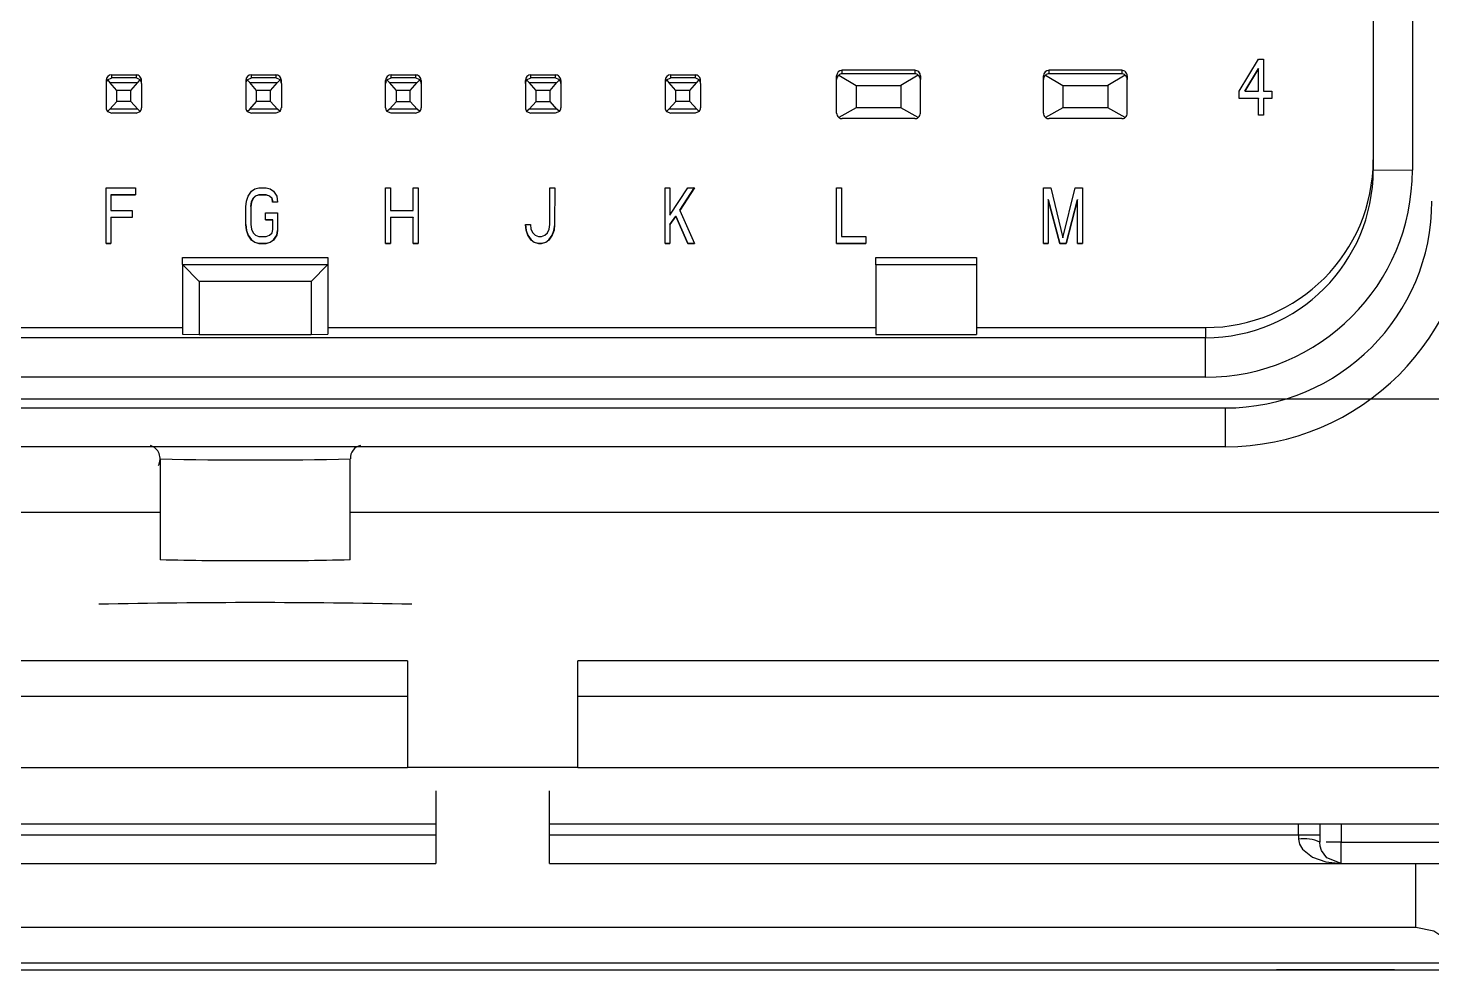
# Model space of a CAD drawing. Extents: x -3.1 to 16.8, y 0.7 to 10.7.
# Drawn here: x 12.65 to 13.639, y 8.37 to 9.033 of the extents above; entities that cross this region are included whole.
import ezdxf

# ---------------------------------------------------------------- set-up
doc = ezdxf.new("R2010")
doc.units = 0
doc.layers.get('0').update_dxf_attribs({"linetype": 'CONTINUOUS'})

msp = doc.modelspace()

# ---------------------------------------------------------------- linework, layer by layer
at = {"color": 7, "linetype": 'CONTINUOUS'}
for p, q in [((13.59722, 9.52356), (13.59722, 8.93303)), ((13.62478, 9.52332), (13.62478, 8.93279)), ((13.50274, 8.98846), (13.51652, 9.01107)), ((13.51652, 9.01107), (13.51996, 9.01107)), ((13.51996, 9.01107), (13.51996, 8.98846)), ((12.70573, 8.99643), (12.70874, 8.99794)), ((12.70874, 8.99794), (12.70874, 8.99995)), ((12.70874, 8.99995), (12.72587, 8.99995)), ((12.72587, 8.99794), (12.70874, 8.99794)), ((12.72587, 8.99995), (12.72587, 8.99794)), ((12.72888, 8.99643), (12.72587, 8.99794)), ((12.80415, 8.99643), (12.80717, 8.99794)), ((12.80717, 8.99794), (12.80717, 8.99995)), ((12.80717, 8.99995), (12.82429, 8.99995)), ((12.82429, 8.99794), (12.80717, 8.99794)), ((12.82429, 8.99995), (12.82429, 8.99794)), ((12.82731, 8.99643), (12.82429, 8.99794)), ((12.90258, 8.99643), (12.90559, 8.99794)), ((12.90559, 8.99794), (12.90559, 8.99995)), ((12.90559, 8.99995), (12.92272, 8.99995)), ((12.92272, 8.99794), (12.90559, 8.99794)), ((12.92272, 8.99995), (12.92272, 8.99794)), ((12.92573, 8.99643), (12.92272, 8.99794)), ((13.001, 8.99643), (13.00402, 8.99794)), ((13.00402, 8.99794), (13.00402, 8.99995)), ((13.00402, 8.99995), (13.02114, 8.99995)), ((13.02114, 8.99794), (13.00402, 8.99794)), ((13.02114, 8.99995), (13.02114, 8.99794)), ((13.02416, 8.99643), (13.02114, 8.99794)), ((13.09943, 8.99643), (13.10244, 8.99794)), ((13.10244, 8.99794), (13.10244, 8.99995)), ((13.10244, 8.99995), (13.11957, 8.99995)), ((13.11957, 8.99794), (13.10244, 8.99794)), ((13.11957, 8.99995), (13.11957, 8.99794)), ((13.12258, 8.99643), (13.11957, 8.99794)), ((13.21927, 8.99672), (13.21927, 8.99926)), ((13.22076, 8.99978), (13.23305, 8.99254)), ((13.22321, 9.00066), (13.22321, 9.0032)), ((13.27439, 9.0032), (13.22321, 9.0032)), ((13.27439, 9.00066), (13.22321, 9.00066)), ((13.27684, 8.99978), (13.26455, 8.99254)), ((13.27439, 9.0032), (13.27439, 9.00066)), ((13.27833, 8.99926), (13.27833, 8.99672)), ((13.36494, 8.99672), (13.36494, 8.99926)), ((13.36643, 8.99978), (13.37872, 8.99254)), ((13.36888, 9.00066), (13.36888, 9.0032)), ((13.42006, 9.0032), (13.36888, 9.0032)), ((13.42006, 9.00066), (13.36888, 9.00066)), ((13.42251, 8.99978), (13.41022, 8.99254)), ((13.42006, 9.0032), (13.42006, 9.00066)), ((13.424, 8.99926), (13.424, 8.99672)), ((13.50676, 8.98856), (13.51652, 9.00448)), ((13.51652, 9.00437), (13.50676, 8.98846)), ((13.51652, 9.00448), (13.51652, 9.00437)), ((13.51652, 8.98846), (13.51652, 9.00437)), ((12.7048, 8.99602), (12.7048, 8.99392)), ((12.7048, 8.99392), (12.7048, 8.97679)), ((12.70573, 8.99643), (12.70752, 8.9947)), ((12.71238, 8.98905), (12.70752, 8.9947)), ((12.70752, 8.9947), (12.72708, 8.9947)), ((12.71238, 8.98125), (12.71238, 8.98905)), ((12.72222, 8.98905), (12.71238, 8.98905)), ((12.72222, 8.98905), (12.72708, 8.9947)), ((12.72222, 8.98125), (12.72222, 8.98905)), ((12.72708, 8.9947), (12.72888, 8.99643)), ((12.7298, 8.99392), (12.7298, 8.99602)), ((12.7298, 8.99392), (12.7298, 8.97679)), ((12.80323, 8.99602), (12.80323, 8.99392)), ((12.80323, 8.99392), (12.80323, 8.97679)), ((12.80415, 8.99643), (12.80595, 8.9947)), ((12.81081, 8.98905), (12.80595, 8.9947)), ((12.80595, 8.9947), (12.82551, 8.9947)), ((12.81081, 8.98125), (12.81081, 8.98905)), ((12.82065, 8.98905), (12.81081, 8.98905)), ((12.82065, 8.98905), (12.82551, 8.9947)), ((12.82065, 8.98125), (12.82065, 8.98905)), ((12.82551, 8.9947), (12.82731, 8.99643)), ((12.82823, 8.99392), (12.82823, 8.99602)), ((12.82823, 8.99392), (12.82823, 8.97679)), ((12.90165, 8.99392), (12.90165, 8.99602)), ((12.90165, 8.97679), (12.90165, 8.99392)), ((12.90437, 8.9947), (12.90258, 8.99643)), ((12.90923, 8.98905), (12.90437, 8.9947)), ((12.90437, 8.9947), (12.92393, 8.9947)), ((12.90923, 8.98125), (12.90923, 8.98905)), ((12.91907, 8.98905), (12.90923, 8.98905)), ((12.91907, 8.98905), (12.92393, 8.9947)), ((12.91907, 8.98125), (12.91907, 8.98905)), ((12.92393, 8.9947), (12.92573, 8.99643)), ((12.92665, 8.99602), (12.92665, 8.99392)), ((12.92665, 8.99392), (12.92665, 8.97679)), ((13.00008, 8.99392), (13.00008, 8.99602)), ((13.00008, 8.99392), (13.00008, 8.97679)), ((13.0028, 8.9947), (13.001, 8.99643)), ((13.00766, 8.98905), (13.0028, 8.9947)), ((13.0028, 8.9947), (13.02236, 8.9947)), ((13.00766, 8.98125), (13.00766, 8.98905)), ((13.0175, 8.98905), (13.00766, 8.98905)), ((13.0175, 8.98905), (13.02236, 8.9947)), ((13.0175, 8.98125), (13.0175, 8.98905)), ((13.02236, 8.9947), (13.02416, 8.99643)), ((13.02508, 8.99602), (13.02508, 8.99392)), ((13.02508, 8.99392), (13.02508, 8.97679)), ((13.0985, 8.99602), (13.0985, 8.99392)), ((13.0985, 8.99392), (13.0985, 8.97679)), ((13.09943, 8.99643), (13.10122, 8.9947)), ((13.10608, 8.98905), (13.10122, 8.9947)), ((13.10122, 8.9947), (13.12078, 8.9947)), ((13.10608, 8.98125), (13.10608, 8.98905)), ((13.11593, 8.98905), (13.10608, 8.98905)), ((13.11593, 8.98905), (13.12078, 8.9947)), ((13.11593, 8.98125), (13.11593, 8.98905)), ((13.12078, 8.9947), (13.12258, 8.99643)), ((13.1235, 8.99392), (13.1235, 8.99602)), ((13.1235, 8.99392), (13.1235, 8.97679)), ((13.21927, 8.9731), (13.21927, 8.99672)), ((13.23305, 8.99254), (13.26455, 8.99254)), ((13.23305, 8.99254), (13.23305, 8.9768)), ((13.26455, 8.99254), (13.26455, 8.9768)), ((13.27833, 8.9731), (13.27833, 8.99672)), ((13.36494, 8.9731), (13.36494, 8.99672)), ((13.37872, 8.99254), (13.41022, 8.99254)), ((13.37872, 8.99254), (13.37872, 8.9768)), ((13.41022, 8.99254), (13.41022, 8.9768)), ((13.424, 8.9731), (13.424, 8.99672)), ((13.50274, 8.98343), (13.50274, 8.98846)), ((13.50676, 8.98846), (13.50676, 8.98856)), ((13.50676, 8.98846), (13.51652, 8.98846)), ((13.51996, 8.98846), (13.5257, 8.98846)), ((13.5257, 8.98846), (13.5257, 8.98343)), ((12.70752, 8.97587), (12.71238, 8.98125)), ((12.72222, 8.98125), (12.71238, 8.98125)), ((12.72708, 8.97587), (12.72222, 8.98125)), ((12.80595, 8.97587), (12.81081, 8.98125)), ((12.82065, 8.98125), (12.81081, 8.98125)), ((12.82551, 8.97587), (12.82065, 8.98125)), ((12.90437, 8.97587), (12.90923, 8.98125)), ((12.90923, 8.98125), (12.91907, 8.98125)), ((12.91907, 8.98125), (12.92393, 8.97587)), ((13.0028, 8.97587), (13.00766, 8.98125)), ((13.00766, 8.98125), (13.0175, 8.98125)), ((13.02236, 8.97587), (13.0175, 8.98125)), ((13.10122, 8.97587), (13.10608, 8.98125)), ((13.11593, 8.98125), (13.10608, 8.98125)), ((13.12078, 8.97587), (13.11593, 8.98125)), ((13.50274, 8.98354), (13.51652, 8.98354)), ((13.51652, 8.98343), (13.50274, 8.98343)), ((13.51652, 8.98354), (13.51652, 8.98343)), ((13.51652, 8.97171), (13.51652, 8.98343)), ((13.51996, 8.98354), (13.51996, 8.98343)), ((13.51996, 8.98354), (13.5257, 8.98354)), ((13.51996, 8.98343), (13.51996, 8.97171)), ((13.5257, 8.98343), (13.51996, 8.98343)), ((12.70573, 8.97423), (12.70752, 8.97587)), ((12.70573, 8.97423), (12.70874, 8.97294)), ((12.72708, 8.97587), (12.70752, 8.97587)), ((12.72587, 8.97294), (12.70874, 8.97294)), ((12.72587, 8.97294), (12.72888, 8.97423)), ((12.72888, 8.97423), (12.72708, 8.97587)), ((12.80415, 8.97423), (12.80595, 8.97587)), ((12.80415, 8.97423), (12.80717, 8.97294)), ((12.82551, 8.97587), (12.80595, 8.97587)), ((12.82429, 8.97294), (12.80717, 8.97294)), ((12.8273, 8.97424), (12.82429, 8.97294)), ((12.82731, 8.97423), (12.82551, 8.97587)), ((12.90437, 8.97587), (12.90258, 8.97423)), ((12.90559, 8.97294), (12.90258, 8.97424)), ((12.92393, 8.97587), (12.90437, 8.97587)), ((12.92272, 8.97294), (12.90559, 8.97294)), ((12.92272, 8.97294), (12.92573, 8.97423)), ((12.92573, 8.97423), (12.92393, 8.97587)), ((13.0028, 8.97587), (13.001, 8.97423)), ((13.001, 8.97423), (13.00402, 8.97294)), ((13.02236, 8.97587), (13.0028, 8.97587)), ((13.02114, 8.97294), (13.00402, 8.97294)), ((13.02415, 8.97424), (13.02114, 8.97294)), ((13.02416, 8.97423), (13.02236, 8.97587)), ((13.09943, 8.97423), (13.10122, 8.97587)), ((13.09943, 8.97423), (13.10244, 8.97294)), ((13.12078, 8.97587), (13.10122, 8.97587)), ((13.11957, 8.97294), (13.10244, 8.97294)), ((13.12258, 8.97424), (13.11957, 8.97294)), ((13.12258, 8.97423), (13.12078, 8.97587)), ((13.23305, 8.9768), (13.22076, 8.96999)), ((13.27439, 8.96916), (13.22321, 8.96916)), ((13.26455, 8.9768), (13.23305, 8.9768)), ((13.27684, 8.96999), (13.26455, 8.9768)), ((13.37872, 8.9768), (13.36643, 8.96999)), ((13.42006, 8.96916), (13.36888, 8.96916)), ((13.41022, 8.9768), (13.37872, 8.9768)), ((13.42251, 8.96999), (13.41022, 8.9768)), ((13.51652, 8.97181), (13.51996, 8.97181)), ((13.51996, 8.97171), (13.51652, 8.97171)), ((13.59722, 8.93303), (13.62478, 8.93279)), ((12.7048, 8.92053), (12.72547, 8.92053)), ((12.7048, 8.88116), (12.7048, 8.92053)), ((12.72547, 8.92053), (12.72547, 8.9155)), ((12.80725, 8.91801), (12.80954, 8.91969)), ((12.80954, 8.91969), (12.81241, 8.92053)), ((12.81241, 8.92053), (12.81758, 8.92053)), ((12.81758, 8.92053), (12.82045, 8.91969)), ((12.82045, 8.91969), (12.82275, 8.91801)), ((12.90165, 8.92053), (12.9051, 8.92053)), ((12.90165, 8.88116), (12.90165, 8.92053)), ((12.9051, 8.92053), (12.9051, 8.90461)), ((12.92117, 8.92053), (12.92462, 8.92053)), ((12.92117, 8.90461), (12.92117, 8.92053)), ((12.92462, 8.92053), (12.92462, 8.88116)), ((13.01726, 8.89456), (13.0173, 8.92053)), ((13.0173, 8.92053), (13.02075, 8.92053)), ((13.02075, 8.92053), (13.0207, 8.89456)), ((13.0985, 8.92053), (13.10195, 8.92053)), ((13.0985, 8.88116), (13.0985, 8.92053)), ((13.10195, 8.90126), (13.11458, 8.92053)), ((13.10195, 8.92053), (13.10195, 8.90126)), ((13.10884, 8.90471), (13.11917, 8.92063)), ((13.11917, 8.92053), (13.10884, 8.90461)), ((13.11458, 8.92053), (13.11917, 8.92053)), ((13.21927, 8.92053), (13.22272, 8.92053)), ((13.21927, 8.88116), (13.21927, 8.92053)), ((13.22272, 8.92053), (13.22272, 8.88618)), ((13.36494, 8.92053), (13.37011, 8.92053)), ((13.36494, 8.88116), (13.36494, 8.92053)), ((13.37011, 8.92053), (13.37872, 8.88535)), ((13.37872, 8.88535), (13.38733, 8.92053)), ((13.38733, 8.92053), (13.3925, 8.92053)), ((13.3925, 8.92053), (13.3925, 8.88116)), ((12.70825, 8.9156), (12.70825, 8.9155)), ((12.70825, 8.9156), (12.72547, 8.9156)), ((12.70825, 8.9155), (12.70825, 8.90461)), ((12.72547, 8.9155), (12.70825, 8.9155)), ((12.80328, 8.90712), (12.80372, 8.91112)), ((12.80372, 8.91112), (12.80495, 8.91466)), ((12.80495, 8.91466), (12.80725, 8.91801)), ((12.80667, 8.90723), (12.80725, 8.91058)), ((12.80715, 8.91028), (12.80672, 8.90712)), ((12.8084, 8.91299), (12.80715, 8.91028)), ((12.80725, 8.91058), (12.80716, 8.91029)), ((12.80725, 8.91058), (12.8084, 8.91309)), ((12.8084, 8.91309), (12.81012, 8.91477)), ((12.81012, 8.91466), (12.8084, 8.91299)), ((12.8084, 8.91309), (12.8084, 8.91299)), ((12.81012, 8.91477), (12.81241, 8.9156)), ((12.81241, 8.9155), (12.81012, 8.91466)), ((12.81012, 8.91477), (12.81012, 8.91466)), ((12.81241, 8.9156), (12.81241, 8.9155)), ((12.81241, 8.9156), (12.81758, 8.9156)), ((12.81758, 8.9155), (12.81241, 8.9155)), ((12.81758, 8.9156), (12.81758, 8.9155)), ((12.81758, 8.9156), (12.81988, 8.91477)), ((12.81988, 8.91466), (12.81758, 8.9155)), ((12.81988, 8.91477), (12.81988, 8.91466)), ((12.81988, 8.91477), (12.8216, 8.91309)), ((12.8217, 8.91289), (12.81988, 8.91466)), ((12.8216, 8.91309), (12.82163, 8.91288)), ((12.8216, 8.91309), (12.82218, 8.91058)), ((12.82208, 8.91047), (12.8217, 8.91289)), ((12.82552, 8.91047), (12.82208, 8.91047)), ((12.82218, 8.91058), (12.82217, 8.91047)), ((12.82218, 8.91058), (12.82562, 8.91058)), ((12.82275, 8.91801), (12.82514, 8.91452)), ((12.82514, 8.91452), (12.82552, 8.91047)), ((13.36839, 8.91225), (13.36839, 8.91215)), ((13.36839, 8.91225), (13.37642, 8.88126)), ((13.36839, 8.91215), (13.36839, 8.88116)), ((13.37642, 8.88116), (13.36839, 8.91215)), ((13.38102, 8.88126), (13.38906, 8.91225)), ((13.38906, 8.91215), (13.38102, 8.88116)), ((13.38906, 8.91215), (13.38906, 8.91225)), ((13.38906, 8.88116), (13.38906, 8.91215)), ((12.70825, 8.90461), (12.72318, 8.90461)), ((12.70825, 8.89969), (12.72318, 8.89969)), ((12.70825, 8.89969), (12.70825, 8.89959)), ((12.70825, 8.89959), (12.70825, 8.88116)), ((12.72318, 8.89959), (12.70825, 8.89959)), ((12.72318, 8.90461), (12.72318, 8.89959)), ((12.80328, 8.89456), (12.80328, 8.90712)), ((12.80667, 8.90723), (12.80667, 8.90712)), ((12.80672, 8.90712), (12.80672, 8.89456)), ((12.81701, 8.89791), (12.81701, 8.90294)), ((12.81701, 8.90294), (12.82562, 8.90294)), ((12.82562, 8.90294), (12.82557, 8.89037)), ((12.9051, 8.90461), (12.92117, 8.90461)), ((12.9051, 8.89969), (12.92117, 8.89969)), ((12.9051, 8.89969), (12.9051, 8.89959)), ((12.9051, 8.89959), (12.9051, 8.88116)), ((12.92117, 8.89959), (12.9051, 8.89959)), ((12.92117, 8.89969), (12.92117, 8.89959)), ((12.92117, 8.88116), (12.92117, 8.89959)), ((13.10195, 8.89466), (13.10597, 8.90053)), ((13.10597, 8.90042), (13.10195, 8.89456)), ((13.10597, 8.90053), (13.10597, 8.90042)), ((13.10597, 8.90053), (13.11458, 8.88126)), ((13.11458, 8.88116), (13.10597, 8.90042)), ((13.10884, 8.90471), (13.10884, 8.90461)), ((13.10884, 8.90461), (13.11917, 8.88116)), ((12.80323, 8.89466), (12.8038, 8.89047)), ((12.80372, 8.89057), (12.80328, 8.89456)), ((12.80495, 8.88702), (12.80372, 8.89057)), ((12.8038, 8.89047), (12.80374, 8.89056)), ((12.8038, 8.89047), (12.80495, 8.88712)), ((12.80672, 8.89456), (12.80716, 8.8914)), ((12.80716, 8.8914), (12.8084, 8.8887)), ((12.8084, 8.8887), (12.81012, 8.88702)), ((12.81701, 8.89801), (12.82218, 8.89801)), ((12.82218, 8.89791), (12.81701, 8.89791)), ((12.81988, 8.88702), (12.8217, 8.88879)), ((12.8217, 8.88879), (12.82213, 8.89121)), ((12.82213, 8.89121), (12.82218, 8.89791)), ((12.82218, 8.89801), (12.82218, 8.89791)), ((12.82505, 8.88712), (12.82562, 8.89047)), ((12.82557, 8.89037), (12.82514, 8.88716)), ((13.00008, 8.89466), (13.00065, 8.89047)), ((13.00017, 8.89456), (13.00362, 8.89456)), ((13.00057, 8.89057), (13.00017, 8.89456)), ((13.0018, 8.88702), (13.00057, 8.89057)), ((13.00065, 8.89047), (13.00059, 8.89056)), ((13.00065, 8.89047), (13.0018, 8.88712)), ((13.00362, 8.89456), (13.00401, 8.8914)), ((13.00401, 8.8914), (13.00525, 8.8887)), ((13.00525, 8.8887), (13.00697, 8.88702)), ((13.01386, 8.88702), (13.01558, 8.8887)), ((13.01558, 8.8887), (13.01682, 8.8914)), ((13.01682, 8.8914), (13.01726, 8.89456)), ((13.02026, 8.89057), (13.01903, 8.88702)), ((13.01903, 8.88712), (13.02017, 8.89047)), ((13.02017, 8.89047), (13.02075, 8.89466)), ((13.02017, 8.89047), (13.0202, 8.89058)), ((13.0207, 8.89456), (13.02026, 8.89057)), ((13.10195, 8.89466), (13.10195, 8.89456)), ((13.10195, 8.89456), (13.10195, 8.88116)), ((12.7048, 8.88126), (12.70825, 8.88126)), ((12.70825, 8.88116), (12.7048, 8.88116)), ((12.80495, 8.88712), (12.80495, 8.88702)), ((12.80495, 8.88712), (12.80725, 8.88377)), ((12.80725, 8.88367), (12.80495, 8.88702)), ((12.80725, 8.88377), (12.80725, 8.88367)), ((12.80725, 8.88377), (12.80954, 8.8821)), ((12.80954, 8.882), (12.80725, 8.88367)), ((12.80954, 8.8821), (12.80954, 8.882)), ((12.80954, 8.8821), (12.81241, 8.88126)), ((12.81241, 8.88116), (12.80954, 8.882)), ((12.81012, 8.88702), (12.81241, 8.88618)), ((12.81241, 8.88618), (12.81758, 8.88618)), ((12.81241, 8.88126), (12.81241, 8.88116)), ((12.81241, 8.88126), (12.81758, 8.88126)), ((12.81758, 8.88116), (12.81241, 8.88116)), ((12.81758, 8.88618), (12.81988, 8.88702)), ((12.81758, 8.88126), (12.82045, 8.8821)), ((12.82045, 8.882), (12.81758, 8.88116)), ((12.81758, 8.88126), (12.81758, 8.88116)), ((12.82045, 8.8821), (12.82275, 8.88377)), ((12.82275, 8.88367), (12.82045, 8.882)), ((12.82045, 8.8821), (12.82045, 8.882)), ((12.82514, 8.88716), (12.82275, 8.88367)), ((12.82275, 8.88377), (12.82505, 8.88712)), ((12.82275, 8.88377), (12.82275, 8.88367)), ((12.82505, 8.88712), (12.82507, 8.88717)), ((12.90165, 8.88126), (12.9051, 8.88126)), ((12.9051, 8.88116), (12.90165, 8.88116)), ((12.92117, 8.88126), (12.92462, 8.88126)), ((12.92462, 8.88116), (12.92117, 8.88116)), ((13.0018, 8.88712), (13.0018, 8.88702)), ((13.0018, 8.88712), (13.0041, 8.88377)), ((13.0041, 8.88367), (13.0018, 8.88702)), ((13.0041, 8.88377), (13.0041, 8.88367)), ((13.0041, 8.88377), (13.00639, 8.8821)), ((13.00639, 8.882), (13.0041, 8.88367)), ((13.00639, 8.8821), (13.00639, 8.882)), ((13.00639, 8.8821), (13.00927, 8.88126)), ((13.00927, 8.88116), (13.00639, 8.882)), ((13.00697, 8.88702), (13.00927, 8.88618)), ((13.00927, 8.88618), (13.01156, 8.88618)), ((13.00927, 8.88126), (13.00927, 8.88116)), ((13.00927, 8.88126), (13.01156, 8.88126)), ((13.01156, 8.88116), (13.00927, 8.88116)), ((13.01156, 8.88618), (13.01386, 8.88702)), ((13.01156, 8.88126), (13.01443, 8.8821)), ((13.01443, 8.882), (13.01156, 8.88116)), ((13.01156, 8.88126), (13.01156, 8.88116)), ((13.01443, 8.8821), (13.01673, 8.88377)), ((13.01673, 8.88367), (13.01443, 8.882)), ((13.01443, 8.8821), (13.01443, 8.882)), ((13.01673, 8.88377), (13.01903, 8.88712)), ((13.01903, 8.88702), (13.01673, 8.88367)), ((13.01673, 8.88377), (13.01673, 8.88367)), ((13.01903, 8.88712), (13.01903, 8.88702)), ((13.0985, 8.88126), (13.10195, 8.88126)), ((13.10195, 8.88116), (13.0985, 8.88116)), ((13.11458, 8.88126), (13.11458, 8.88116)), ((13.11458, 8.88126), (13.11917, 8.88126)), ((13.11917, 8.88116), (13.11458, 8.88116)), ((13.21927, 8.88126), (13.23994, 8.88126)), ((13.23994, 8.88116), (13.21927, 8.88116)), ((13.22272, 8.88618), (13.23994, 8.88618)), ((13.23994, 8.88618), (13.23994, 8.88116)), ((13.36494, 8.88126), (13.36839, 8.88126)), ((13.36839, 8.88116), (13.36494, 8.88116)), ((13.37642, 8.88126), (13.37642, 8.88116)), ((13.37642, 8.88126), (13.38102, 8.88126)), ((13.38102, 8.88116), (13.37642, 8.88116)), ((13.38102, 8.88126), (13.38102, 8.88116)), ((13.38906, 8.88126), (13.3925, 8.88126)), ((13.3925, 8.88116), (13.38906, 8.88116)), ((12.75864, 8.87132), (12.861, 8.87132)), ((12.75864, 8.86653), (12.75864, 8.87132)), ((12.861, 8.87132), (12.861, 8.86653)), ((13.24683, 8.86635), (13.24683, 8.87132)), ((13.24683, 8.87132), (13.3177, 8.87132)), ((13.3177, 8.87132), (13.3177, 8.86635)), ((12.75864, 8.86653), (12.861, 8.86653)), ((12.77045, 8.85454), (12.75864, 8.86653)), ((12.75864, 8.86653), (12.75864, 8.81732)), ((12.84919, 8.85454), (12.861, 8.86653)), ((12.861, 8.86653), (12.861, 8.81732)), ((13.3177, 8.86635), (13.24683, 8.86635)), ((13.24683, 8.86635), (13.24683, 8.81714)), ((13.3177, 8.86635), (13.3177, 8.81714)), ((12.84919, 8.85454), (12.77045, 8.85454)), ((12.77045, 8.85454), (12.77045, 8.81714)), ((12.84919, 8.85454), (12.84919, 8.81714)), ((12.37282, 8.8221), (12.75864, 8.8221)), ((12.861, 8.8221), (13.24683, 8.8221)), ((13.3177, 8.8221), (13.47911, 8.8221)), ((13.47911, 8.8221), (13.47911, 8.81492)), ((13.47911, 8.81492), (12.14053, 8.81492)), ((12.75864, 8.81732), (12.77045, 8.81714)), ((12.77045, 8.81714), (12.84919, 8.81714)), ((12.84919, 8.81714), (12.861, 8.81732)), ((13.24683, 8.81714), (13.3177, 8.81714)), ((13.47911, 8.78713), (13.47911, 8.81492)), ((13.47911, 8.78713), (12.14053, 8.78713)), ((9.0426, 8.77181), (16.84989, 8.77181)), ((12.12675, 8.76547), (13.49289, 8.76547)), ((13.49289, 8.76547), (13.49289, 8.73816)), ((13.49289, 8.73816), (12.12675, 8.73816)), ((12.74289, 8.72962), (12.74289, 8.65868)), ((12.87675, 8.65868), (12.87675, 8.72962)), ((12.74289, 8.69187), (11.24289, 8.69187)), ((14.7114, 8.69187), (12.87675, 8.69187)), ((12.91715, 8.58738), (11.78715, 8.58738)), ((12.91715, 8.58738), (12.91715, 8.56238)), ((14.16715, 8.58738), (13.03715, 8.58738)), ((13.03715, 8.56238), (13.03715, 8.58738)), ((12.91715, 8.56238), (11.78715, 8.56238)), ((12.91715, 8.56238), (12.91715, 8.51238)), ((13.03715, 8.51238), (13.03715, 8.56238)), ((14.16715, 8.56238), (13.03715, 8.56238)), ((11.78715, 8.51238), (12.91715, 8.51238)), ((13.03715, 8.51238), (12.91715, 8.51238)), ((13.03715, 8.51238), (14.16715, 8.51238)), ((12.93715, 8.49584), (12.93715, 8.44488)), ((13.01715, 8.44488), (13.01715, 8.49584)), ((12.93715, 8.47238), (11.76715, 8.47238)), ((12.40965, 8.46488), (12.93715, 8.46488)), ((14.18715, 8.47238), (13.01715, 8.47238)), ((13.01715, 8.46488), (13.54465, 8.46488)), ((13.54465, 8.46488), (13.54465, 8.47238)), ((13.54465, 8.46488), (13.54465, 8.46202)), ((13.54465, 8.46488), (13.55965, 8.46488)), ((13.55965, 8.47238), (13.55965, 8.46488)), ((13.55965, 8.46488), (13.55965, 8.45988)), ((13.57465, 8.47238), (13.57465, 8.45988)), ((13.57465, 8.45988), (13.56404, 8.45988)), ((13.57465, 8.44488), (13.57465, 8.45988)), ((13.57465, 8.45988), (13.65215, 8.45988)), ((12.32715, 8.44488), (12.93715, 8.44488)), ((13.01715, 8.44488), (13.62715, 8.44488)), ((13.62715, 8.39988), (13.62715, 8.44488)), ((12.32715, 8.39988), (13.62715, 8.39988)), ((12.27988, 8.37488), (13.6744, 8.37488)), ((10.49965, 8.36988), (15.45465, 8.36988)), ((13.61215, 8.36988), (13.52915, 8.36988))]:
    msp.add_line(p, q, dxfattribs=at)
for points in [[(13.54465, 8.46202), (13.54535, 8.45832), (13.54746, 8.45477), (13.5545, 8.44932), (13.56384, 8.44603), (13.57465, 8.44488)], [(13.57465, 8.44488), (13.56457, 8.44877), (13.56087, 8.45395), (13.55995, 8.45689), (13.55965, 8.45988)], [(13.62715, 8.39988), (13.63994, 8.3973), (13.6518, 8.3895)]]:
    msp.add_lwpolyline(points, dxfattribs=at)
for centre, radius, start, end in [((12.70874, 8.99602), 0.00394, 89.99891, 179.99891), ((12.72587, 8.99602), 0.00394, 0.00109, 90.00109), ((12.80717, 8.99602), 0.00394, 89.99891, 179.99891), ((12.82429, 8.99602), 0.00394, 0.00109, 90.00109), ((12.90559, 8.99602), 0.00394, 89.99891, 179.99891), ((12.92272, 8.99602), 0.00394, 0.00109, 90.00109), ((13.00402, 8.99602), 0.00394, 89.99891, 179.99891), ((13.02114, 8.99602), 0.00394, 0.00109, 90.00109), ((13.10244, 8.99602), 0.00394, 89.99891, 179.99891), ((13.11957, 8.99602), 0.00394, 0.00109, 90.00109), ((13.22321, 8.99926), 0.00394, 89.99891, 179.99891), ((13.22313, 8.99673), 0.00386, 127.88256, 180.14405), ((13.22321, 8.99682), 0.00384, 89.97241, 129.51952), ((13.27439, 8.99926), 0.00394, 0.00109, 90.00109), ((13.2746, 8.99738), 0.00328, 46.91416, 93.5939), ((13.27446, 8.99673), 0.00387, 359.87322, 52.10016), ((13.36888, 8.99926), 0.00394, 89.99891, 179.99891), ((13.3688, 8.99673), 0.00386, 127.88256, 180.14405), ((13.36888, 8.99682), 0.00384, 89.97241, 129.51952), ((13.42006, 8.99926), 0.00394, 0.00109, 90.00109), ((13.42026, 8.99738), 0.00328, 46.91416, 93.5939), ((13.42013, 8.99673), 0.00387, 359.87322, 52.10016), ((12.70865, 8.99393), 0.00385, 139.47221, 180.09415), ((12.72595, 8.99393), 0.00385, 359.90586, 40.52778), ((12.80708, 8.99393), 0.00385, 139.47221, 180.09415), ((12.82438, 8.99393), 0.00385, 359.90586, 40.52778), ((12.90548, 8.99394), 0.00383, 139.403, 180.24937), ((12.9228, 8.99393), 0.00385, 359.90586, 40.52778), ((13.00393, 8.99393), 0.00385, 139.47221, 180.09415), ((13.02123, 8.99393), 0.00385, 359.90586, 40.52778), ((13.10236, 8.99393), 0.00385, 139.47221, 180.09415), ((13.11965, 8.99393), 0.00385, 359.90586, 40.52778), ((12.70883, 8.9768), 0.00402, 180.09151, 219.61212), ((12.72578, 8.9768), 0.00402, 320.38787, 359.90849), ((12.80725, 8.9768), 0.00402, 180.09151, 219.61212), ((12.8242, 8.9768), 0.00402, 320.38787, 359.90849), ((12.90568, 8.9768), 0.00402, 180.09151, 219.61212), ((12.92263, 8.9768), 0.00402, 320.38787, 359.90849), ((13.0041, 8.9768), 0.00402, 180.09151, 219.61212), ((13.02106, 8.9768), 0.00402, 320.38787, 359.90849), ((13.10253, 8.9768), 0.00402, 180.09151, 219.61212), ((13.11948, 8.9768), 0.00402, 320.38787, 359.90849), ((13.22328, 8.97311), 0.00401, 180.12436, 231.09152), ((13.22321, 8.9732), 0.00404, 232.68683, 269.99566), ((13.2746, 8.97258), 0.00343, 266.53542, 310.78209), ((13.27432, 8.97311), 0.00401, 308.92535, 359.85878), ((13.36895, 8.97311), 0.00401, 180.12436, 231.09152), ((13.36888, 8.9732), 0.00404, 232.68683, 269.99566), ((13.42027, 8.97258), 0.00343, 266.53542, 310.78209), ((13.41998, 8.97311), 0.00401, 308.92535, 359.85878), ((13.47912, 8.94021), 0.11811, 269.99891, 359.99891), ((13.47912, 8.93303), 0.11811, 269.99891, 359.99891), ((13.47912, 8.93279), 0.14567, 269.99891, 359.99891), ((13.4929, 8.91138), 0.17323, 269.99891, 359.99891), ((13.4929, 8.91114), 0.14567, 269.99891, 359.99891), ((12.73316, 8.72968), 0.00973, 331.06292, 73.20281), ((12.88589, 8.73026), 0.00904, 101.86298, 183.47662), ((12.80983, 11.63298), 2.90413, 268.67924, 271.32037), ((12.79309, 10.57601), 1.91791, 268.50021, 270.49983), ((12.82655, 10.57601), 1.91791, 269.50017, 271.49979), ((12.80982, 3.5448), 5.08365, 88.75748, 91.24252), ((13.54832, 8.43416), 0.0281, 66.22765, 97.51214), ((13.63965, 9.44197), 0.99717, 269.28175, 270.71825)]:
    msp.add_arc(centre, radius, start, end, dxfattribs=at)

doc.saveas('drawing.dxf')
